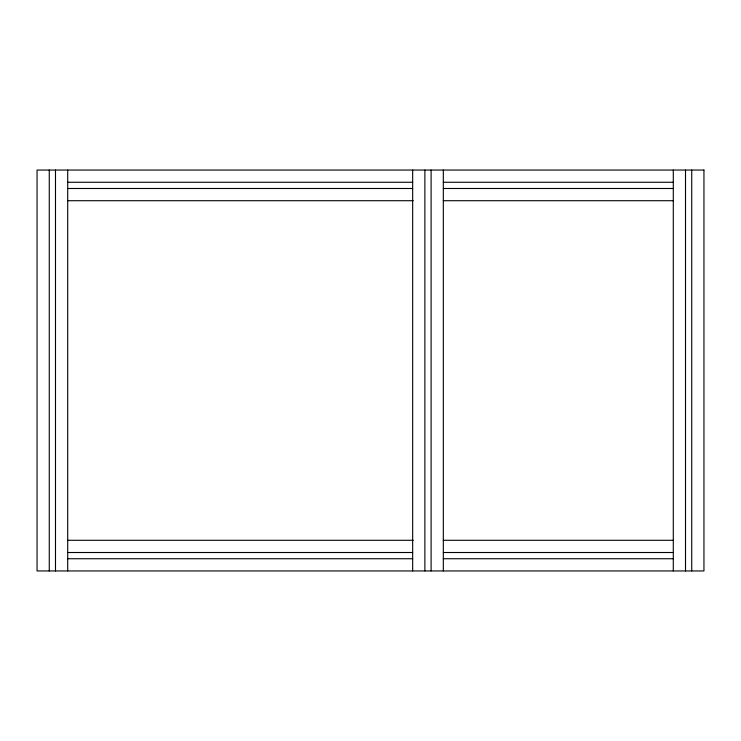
<?xml version="1.0" encoding="UTF-8"?>
<svg xmlns="http://www.w3.org/2000/svg" width="741" height="741" viewBox="0 0 741 741"><rect width="100%" height="100%" fill="white"/><g stroke="black" fill="none" stroke-linecap="round" stroke-linejoin="round"><path stroke-width="1.11" d="M67.709 182.267L412.663 182.267M443.322 182.267L673.291 182.267M67.709 188.492L412.663 188.492M443.322 188.492L673.291 188.492M67.709 200.709L413.256 200.709M443.303 200.709L673.291 200.709M67.709 540.291L413.256 540.291M443.303 540.291L673.291 540.291M67.709 552.508L412.663 552.508M443.322 552.508L673.291 552.508M67.709 558.733L412.663 558.733M443.322 558.733L673.291 558.733M691.733 170.05L691.733 570.95M685.508 170.05L685.508 570.95M673.291 170.05L673.291 570.95M443.322 170.05L443.322 570.95M431.105 170.05L431.105 570.95M424.88 170.05L424.88 570.95M412.663 170.05L412.663 570.95M67.709 170.05L67.709 570.95M55.492 170.05L55.492 570.95M49.267 170.05L49.267 570.95M703.95 170.05L37.05 170.05L37.05 570.95L703.95 570.95L703.95 170.05"/></g></svg>
